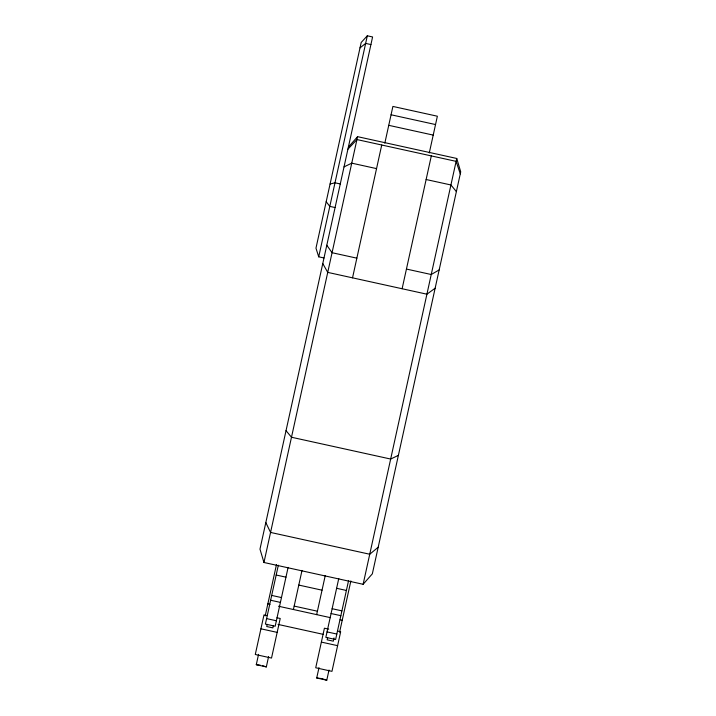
<?xml version="1.0" encoding="UTF-8"?>
<svg xmlns="http://www.w3.org/2000/svg" width="716" height="716" viewBox="0 0 716 716"><rect width="100%" height="100%" fill="white"/><g stroke="black" fill="none" stroke-linecap="round" stroke-linejoin="round"><path stroke-width="1.07" d="M323.999 257.975L318.718 256.82L367.317 35.8L372.589 36.963L259.98 549.136L263.953 562.49L363.128 584.292L372.338 573.838L460.719 171.849L456.754 158.469L357.57 136.666L348.361 147.147M263.953 562.49L357.57 136.666M265.206 615.885L276.483 564.584M268.616 656.545L266.334 666.909L256.283 664.699L258.557 654.335M278.336 565.228L265.394 624.075L275.177 626.223L288.109 567.385M267.193 624.37L266.719 626.527L272.877 627.878L273.351 625.721M352.532 277.835L381.735 145.008M384.823 143.173L392.896 106.433L437.369 116.216L429.287 152.956M293.417 609.513L302.009 570.428M316.66 614.623L325.252 575.539M402.115 288.736L431.318 155.909M329.011 670.033L326.773 680.2L316.714 677.989L318.996 667.625M338.766 578.519L325.834 637.365L335.616 639.513L348.549 580.667M327.633 637.661L327.158 639.818L333.307 641.169L334.023 637.938M339.59 632.237L350.867 580.936M363.128 584.292L456.754 158.469M367.317 35.8L361.204 42.459L315.971 248.175L318.718 256.82M347.913 149.179L356.935 139.557L456.119 161.36L460.272 173.881M378.173 547.275L369.733 554.238L270.559 532.435L265.824 522.573M360.014 47.874L365.643 43.407L370.915 44.562M435.122 288.244L426.915 294.195L327.731 272.384L322.773 263.542M439.15 269.932L431.238 274.514L406.446 269.064M344.02 166.891L351.753 163.159L376.544 168.609M398.382 455.367L390.668 459.046L291.493 437.243L286.033 430.665M330.085 184.003L334.999 182.795L340.27 183.958M256.283 664.699L260.382 665.209M316.714 677.989L321.851 678.625L326.773 680.2M391.061 114.775L435.534 124.548M388.743 125.327L433.216 135.1M426.136 179.519L450.928 184.97L456.378 191.593M335.088 207.542L329.808 206.387L326.192 201.724M356.854 258.163L332.063 252.712L326.8 245.23M276.179 575.02L285.961 577.168M336.618 588.301L346.401 590.458M298.787 585.07L322.03 590.181M271.695 595.417L281.478 597.574M332.135 608.707L341.917 610.855M270.63 600.241L280.412 602.389M331.069 613.531L340.852 615.679M294.169 606.094L317.412 611.204M267.847 603.892L269.977 604.367M278.497 606.237L330.506 617.675M340.1 619.779L342.23 620.253M267.229 615.626L263.98 614.91L255.281 654.487L271.525 658.058L280.225 618.481L276.976 617.774M328.751 629.149L324.42 628.201L315.72 667.768L331.964 671.348L340.664 631.772L337.415 631.056M266.594 618.606L276.376 620.763M327.033 631.897L336.815 634.045M278.023 624.415L323.301 634.367M260.928 628.809L277.173 632.38M321.368 642.1L337.612 645.671M262.396 665.647L266.334 666.909"/></g></svg>
